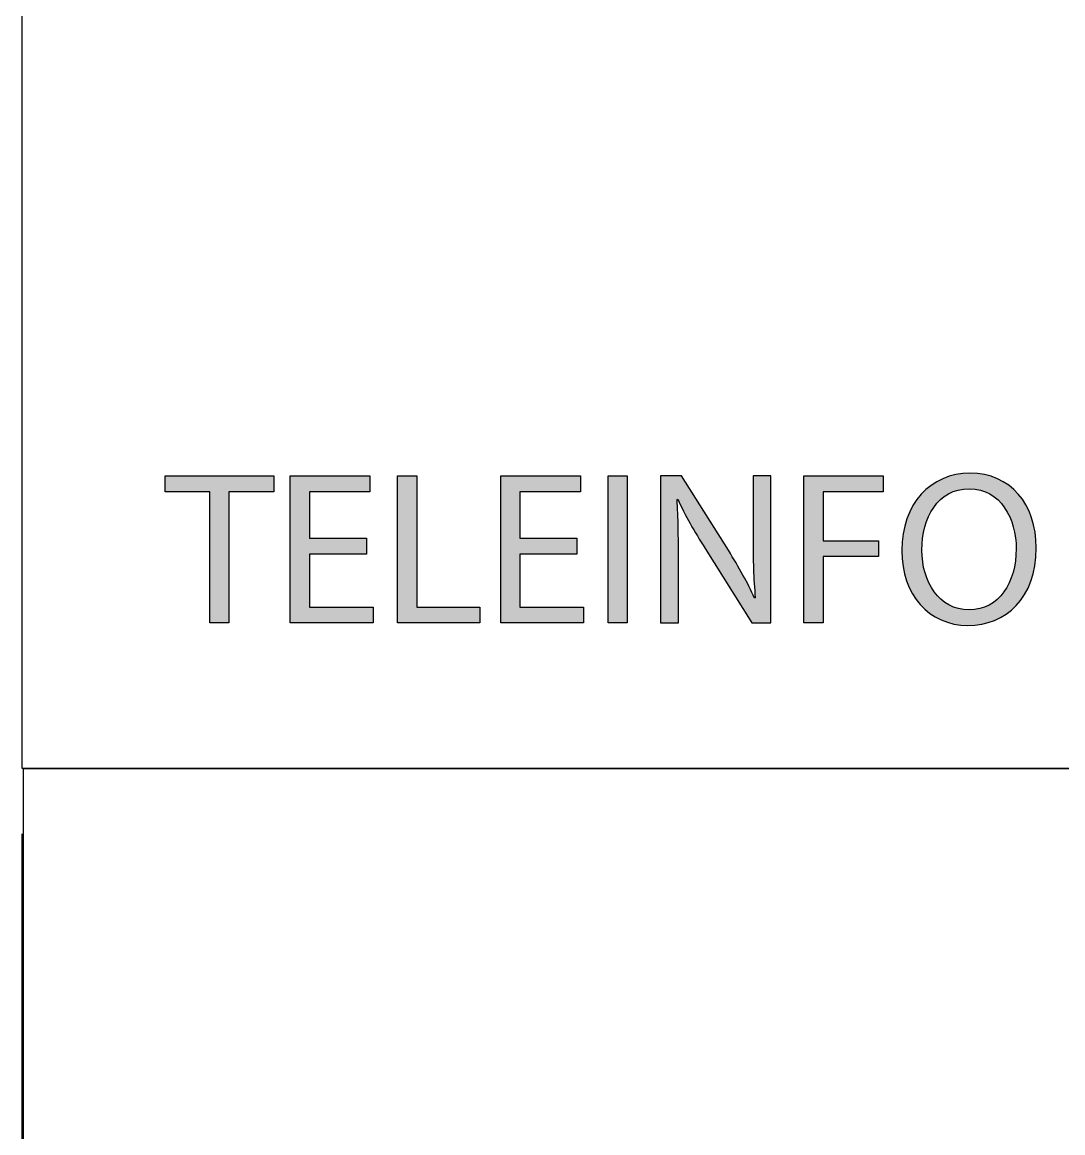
# Model space of a CAD drawing. Extents: x 0 to 360, y -268 to 0.
# Drawn here: x 115 to 129.29, y -201 to -185.75 of the extents above; entities that cross this region are included whole.
import ezdxf

# ---------------------------------------------------------------- set-up
doc = ezdxf.new("R2010")
doc.units = 0
doc.linetypes.add('AI-LINETYPE-6', pattern=[8.427156, 4.213578, -4.213578])
doc.layers.add('LAYER_1', color=7, linetype='CONTINUOUS')

# ---------------------------------------------------------------- blocks, each defined once
blk = doc.blocks.new('BLOCK_19')
at = {"layer": 'LAYER_1', "color": 250, "linetype": 'AI-LINETYPE-6'}
blk.add_lwpolyline([(115, -251.67), (115, -144.225)], dxfattribs=at)
blk = doc.blocks.new('BLOCK_18')
at = {"layer": 'LAYER_1'}
blk.add_blockref('BLOCK_19', (0, 0), dxfattribs=at)
blk = doc.blocks.new('*U142')
at = {"layer": 'LAYER_1', "color": 250}
for points in [[(116.961, -192.201), (116.961, -191.979), (117.576, -192.201)], [(117.576, -192.201), (116.961, -191.979), (117.576, -191.979)], [(117.839, -192.201), (117.839, -191.979), (118.457, -192.201)], [(118.457, -192.201), (117.839, -191.979), (118.457, -191.979)]]:
    blk.add_solid(points, dxfattribs=at)
at = {"layer": 'LAYER_1', "color": 250, "extrusion": (0, 0, -1)}
for points in [[(-117.576, -194), (-117.576, -191.979), (-117.839, -194)], [(-117.839, -194), (-117.576, -191.979), (-117.839, -191.979)]]:
    blk.add_solid(points, dxfattribs=at)
blk = doc.blocks.new('*U143')
at = {"layer": 'LAYER_1', "color": 250, "extrusion": (0, 0, -1)}
for points in [[(-118.679, -194), (-118.679, -191.979), (-118.943, -194)], [(-118.943, -194), (-118.679, -191.979), (-118.943, -191.979)], [(-119.726, -192.198), (-119.726, -191.979), (-119.774, -192.198)], [(-119.774, -192.198), (-119.726, -191.979), (-119.774, -191.979)], [(-119.726, -194), (-119.726, -193.781), (-119.774, -194)], [(-119.774, -194), (-119.726, -193.781), (-119.774, -193.781)], [(-119.774, -194), (-119.774, -193.781), (-119.819, -194)], [(-119.819, -194), (-119.774, -193.781), (-119.819, -193.781)]]:
    blk.add_solid(points, dxfattribs=at)
at = {"layer": 'LAYER_1', "color": 250}
for points in [[(118.943, -192.198), (118.943, -191.979), (119.726, -192.198)], [(119.726, -192.198), (118.943, -191.979), (119.726, -191.979)], [(118.943, -193.053), (118.943, -192.837), (119.726, -193.053)], [(119.726, -193.053), (118.943, -192.837), (119.726, -192.837)], [(118.943, -194), (118.943, -193.781), (119.726, -194)], [(119.726, -194), (118.943, -193.781), (119.726, -193.781)]]:
    blk.add_solid(points, dxfattribs=at)
blk = doc.blocks.new('*U144')
at = {"layer": 'LAYER_1', "color": 250, "extrusion": (0, 0, -1)}
for points in [[(-120.154, -194), (-120.154, -191.979), (-120.418, -194)], [(-120.418, -194), (-120.154, -191.979), (-120.418, -191.979)]]:
    blk.add_solid(points, dxfattribs=at)
at = {"layer": 'LAYER_1', "color": 250}
for points in [[(120.418, -194), (120.418, -193.781), (121.282, -194)], [(121.282, -194), (120.418, -193.781), (121.282, -193.781)]]:
    blk.add_solid(points, dxfattribs=at)
blk = doc.blocks.new('*U145')
at = {"layer": 'LAYER_1', "color": 250, "extrusion": (0, 0, -1)}
for points in [[(-121.57, -194), (-121.57, -191.979), (-121.834, -194)], [(-121.834, -194), (-121.57, -191.979), (-121.834, -191.979)], [(-122.616, -192.198), (-122.616, -191.979), (-122.664, -192.198)], [(-122.664, -192.198), (-122.616, -191.979), (-122.664, -191.979)], [(-122.616, -194), (-122.616, -193.781), (-122.664, -194)], [(-122.664, -194), (-122.616, -193.781), (-122.664, -193.781)], [(-122.664, -194), (-122.664, -193.781), (-122.709, -194)], [(-122.709, -194), (-122.664, -193.781), (-122.709, -193.781)]]:
    blk.add_solid(points, dxfattribs=at)
at = {"layer": 'LAYER_1', "color": 250}
for points in [[(121.834, -192.198), (121.834, -191.979), (122.616, -192.198)], [(122.616, -192.198), (121.834, -191.979), (122.616, -191.979)], [(121.834, -193.053), (121.834, -192.837), (122.616, -193.053)], [(122.616, -193.053), (121.834, -192.837), (122.616, -192.837)], [(121.834, -194), (121.834, -193.781), (122.616, -194)], [(122.616, -194), (121.834, -193.781), (122.616, -193.781)]]:
    blk.add_solid(points, dxfattribs=at)
blk = doc.blocks.new('*U146')
at = {"layer": 'LAYER_1', "color": 250, "extrusion": (0, 0, -1)}
for points in [[(-123.045, -194), (-123.045, -191.979), (-123.309, -194)], [(-123.309, -194), (-123.045, -191.979), (-123.309, -191.979)]]:
    blk.add_solid(points, dxfattribs=at)
blk = doc.blocks.new('*U147')
at = {"layer": 'LAYER_1', "color": 250, "extrusion": (0, 0, -1)}
for points in [[(-123.765, -194), (-123.765, -191.979), (-123.993, -194)], [(-123.993, -194), (-123.765, -191.979), (-123.993, -191.979)], [(-123.993, -192.303), (-123.993, -191.979), (-124.002, -192.3)], [(-124.002, -192.3), (-123.993, -191.979), (-124.002, -191.979)], [(-124.007, -192.312), (-124.002, -191.979), (-124.007, -191.979)], [(-124.011, -192.319), (-124.007, -191.979), (-124.011, -191.979)], [(-124.053, -192.405), (-124.011, -191.979), (-124.053, -191.979)], [(-124.082, -192.466), (-124.053, -191.979), (-124.082, -192.026)], [(-125.042, -193.257), (-125.036, -191.979), (-125.042, -191.979)], [(-125.057, -193.507), (-125.042, -191.979), (-125.057, -191.979)], [(-125.066, -193.656), (-125.057, -191.979), (-125.066, -191.979)], [(-125.066, -194), (-125.066, -191.979), (-125.282, -194)], [(-125.282, -194), (-125.066, -191.979), (-125.282, -191.979)], [(-124.173, -192.635), (-124.082, -192.026), (-124.173, -192.171)], [(-123.993, -194), (-123.993, -192.303), (-124.002, -194)], [(-124.002, -194), (-123.993, -192.303), (-124.002, -192.541)], [(-124.376, -192.975), (-124.173, -192.171), (-124.376, -192.493)], [(-124.002, -194), (-124.002, -192.541), (-124.007, -194)], [(-124.007, -194), (-124.002, -192.541), (-124.007, -192.69)], [(-124.697, -193.487), (-124.376, -192.493), (-124.697, -193.002)], [(-124.007, -194), (-124.007, -192.69), (-124.011, -194)], [(-124.011, -194), (-124.007, -192.69), (-124.011, -193.137)], [(-124.897, -193.807), (-124.697, -193.002), (-124.897, -193.341)], [(-125.018, -194), (-124.897, -193.341), (-125.018, -193.581)], [(-125.018, -194), (-125.018, -193.581), (-125.036, -194)], [(-125.036, -194), (-125.018, -193.581), (-125.036, -193.617)], [(-125.036, -194), (-125.036, -193.617), (-125.042, -194)], [(-125.042, -194), (-125.036, -193.617), (-125.042, -193.629)], [(-125.042, -194), (-125.042, -193.629), (-125.057, -194)], [(-125.057, -194), (-125.042, -193.629), (-125.057, -193.658)], [(-125.057, -194), (-125.057, -193.658), (-125.066, -194)]]:
    blk.add_solid(points, dxfattribs=at)
at = {"layer": 'LAYER_1', "color": 250}
for points in [[(124.002, -192.3), (124.002, -191.979), (124.007, -192.312)], [(124.007, -192.312), (124.007, -191.979), (124.011, -192.319)], [(124.011, -192.319), (124.011, -191.979), (124.053, -192.405)], [(124.053, -192.405), (124.053, -191.979), (124.082, -192.466)], [(125.036, -192.825), (125.036, -191.979), (125.042, -193.257)], [(125.042, -193.257), (125.042, -191.979), (125.057, -193.507)], [(125.057, -193.507), (125.057, -191.979), (125.066, -193.656)], [(124.082, -192.466), (124.082, -192.026), (124.173, -192.635)], [(124.173, -192.635), (124.173, -192.171), (124.376, -192.975)], [(124.376, -192.975), (124.376, -192.493), (124.697, -193.487)], [(124.697, -193.487), (124.697, -193.002), (124.897, -193.807)], [(124.897, -193.807), (124.897, -193.341), (125.018, -194)], [(125.066, -194), (125.057, -193.658), (125.066, -193.656)]]:
    blk.add_solid(points, dxfattribs=at)
blk = doc.blocks.new('*U148')
at = {"layer": 'LAYER_1', "color": 250, "extrusion": (0, 0, -1)}
for points in [[(-125.735, -194), (-125.735, -191.979), (-125.999, -194)], [(-125.999, -194), (-125.735, -191.979), (-125.999, -191.979)], [(-126.76, -192.198), (-126.76, -191.979), (-126.823, -192.198)], [(-126.823, -192.198), (-126.76, -191.979), (-126.823, -191.979)]]:
    blk.add_solid(points, dxfattribs=at)
at = {"layer": 'LAYER_1', "color": 250}
for points in [[(125.999, -192.198), (125.999, -191.979), (126.76, -192.198)], [(126.76, -192.198), (125.999, -191.979), (126.76, -191.979)], [(125.999, -193.086), (125.999, -192.87), (126.76, -193.086)], [(126.76, -193.086), (125.999, -192.87), (126.76, -192.87)]]:
    blk.add_solid(points, dxfattribs=at)
blk = doc.blocks.new('*U149')
at = {"layer": 'LAYER_1', "color": 250}
for points in [[(127.704, -192.236), (127.668, -192.008), (127.704, -191.995)], [(127.72, -192.226), (127.704, -191.995), (127.72, -191.989)], [(127.726, -192.223), (127.72, -191.989), (127.726, -191.987)], [(127.727, -192.222), (127.726, -191.987), (127.727, -191.986)], [(127.783, -192.196), (127.727, -191.986), (127.783, -191.972)], [(127.788, -192.195), (127.783, -191.972), (127.788, -191.97)], [(127.794, -192.193), (127.788, -191.97), (127.794, -191.969)], [(127.818, -192.185), (127.794, -191.969), (127.818, -191.963)], [(127.852, -192.174), (127.818, -191.963), (127.852, -191.958)], [(127.855, -192.174), (127.852, -191.958), (127.855, -191.957)], [(127.888, -192.168), (127.855, -191.957), (127.888, -191.952)], [(127.914, -192.163), (127.888, -191.952), (127.914, -191.948)], [(127.926, -192.161), (127.914, -191.948), (127.926, -191.948)], [(127.987, -192.157), (127.926, -191.948), (127.987, -191.945)], [(127.926, -192.161), (127.926, -191.948), (127.926, -191.948)], [(128.002, -192.156), (127.987, -191.945), (128.002, -191.944)], [(128.005, -192.156), (128.002, -191.944), (128.005, -191.944)], [(128.014, -192.157), (128.005, -191.944), (128.014, -191.943)], [(128.005, -192.156), (128.005, -191.944), (128.014, -192.157)], [(128.014, -192.157), (128.014, -191.943), (128.077, -192.161)], [(128.077, -192.161), (128.077, -191.946), (128.082, -192.161)], [(128.082, -192.161), (128.082, -191.947), (128.083, -192.161)], [(128.083, -192.161), (128.083, -191.947), (128.115, -192.167)], [(128.115, -192.167), (128.115, -191.948), (128.148, -192.173)], [(128.148, -192.173), (128.148, -191.953), (128.157, -192.175)], [(128.157, -192.175), (128.157, -191.954), (128.175, -192.181)], [(128.175, -192.181), (128.175, -191.957), (128.212, -192.193)], [(128.212, -192.193), (128.212, -191.963), (128.215, -192.194)], [(128.215, -192.194), (128.215, -191.963), (128.226, -192.198)], [(128.226, -192.198), (128.226, -191.966), (128.265, -192.217)], [(128.265, -192.217), (128.265, -191.976), (128.277, -192.223)], [(128.277, -192.223), (128.277, -191.98), (128.289, -192.228)], [(128.289, -192.228), (128.289, -191.982), (128.304, -192.238)], [(128.304, -192.238), (128.304, -191.986), (128.335, -192.258)], [(128.335, -192.258), (128.335, -191.998), (128.347, -192.266)], [(127.445, -192.538), (127.409, -192.168), (127.445, -192.138)], [(127.45, -192.529), (127.445, -192.138), (127.45, -192.135)], [(127.463, -192.502), (127.45, -192.135), (127.463, -192.124)], [(127.478, -192.473), (127.463, -192.124), (127.478, -192.112)], [(127.48, -192.469), (127.478, -192.112), (127.48, -192.11)], [(127.516, -192.412), (127.48, -192.11), (127.516, -192.087)], [(127.523, -192.404), (127.516, -192.087), (127.523, -192.083)], [(127.538, -192.384), (127.523, -192.083), (127.538, -192.073)], [(127.557, -192.359), (127.538, -192.073), (127.557, -192.06)], [(127.559, -192.357), (127.557, -192.06), (127.559, -192.059)], [(127.566, -192.349), (127.559, -192.059), (127.566, -192.056)], [(127.608, -192.307), (127.566, -192.056), (127.608, -192.035)], [(127.615, -192.301), (127.608, -192.035), (127.615, -192.031)], [(127.618, -192.298), (127.615, -192.031), (127.618, -192.03)], [(127.64, -192.28), (127.618, -192.03), (127.64, -192.019)], [(127.661, -192.263), (127.64, -192.019), (127.661, -192.011)], [(127.668, -192.258), (127.661, -192.011), (127.668, -192.008)], [(128.347, -192.266), (128.347, -192.003), (128.351, -192.269)], [(128.351, -192.269), (128.351, -192.004), (128.388, -192.301)], [(128.388, -192.301), (128.388, -192.018), (128.39, -192.302)], [(128.39, -192.302), (128.39, -192.019), (128.4, -192.31)], [(128.4, -192.31), (128.4, -192.024), (128.433, -192.346)], [(128.433, -192.346), (128.433, -192.041), (128.437, -192.35)], [(128.437, -192.35), (128.437, -192.043), (128.447, -192.361)], [(128.447, -192.361), (128.447, -192.048), (128.471, -192.392)], [(128.471, -192.392), (128.471, -192.06), (128.481, -192.404)], [(128.481, -192.404), (128.481, -192.066), (128.49, -192.417)], [(128.49, -192.417), (128.49, -192.072), (128.51, -192.453)], [(128.51, -192.453), (128.51, -192.086), (128.519, -192.47)], [(128.519, -192.47), (128.519, -192.092), (128.546, -192.517)], [(128.546, -192.517), (128.546, -192.109), (128.553, -192.53)], [(128.553, -192.53), (128.553, -192.115), (128.56, -192.542)], [(128.56, -192.542), (128.56, -192.121), (128.583, -192.606)], [(128.583, -192.606), (128.583, -192.139), (128.606, -192.672)], [(127.331, -193.748), (127.284, -192.306), (127.331, -192.249)], [(127.343, -193.761), (127.331, -192.249), (127.343, -192.233)], [(127.331, -193.748), (127.331, -192.249), (127.343, -193.761)], [(127.354, -193.771), (127.343, -192.233), (127.354, -192.223)], [(127.343, -193.761), (127.343, -192.233), (127.354, -193.771)], [(127.364, -192.836), (127.354, -192.223), (127.364, -192.213)], [(127.365, -192.832), (127.364, -192.213), (127.365, -192.212)], [(127.394, -192.682), (127.365, -192.212), (127.394, -192.182)], [(127.395, -192.681), (127.394, -192.182), (127.395, -192.182)], [(127.397, -192.674), (127.395, -192.182), (127.397, -192.18)], [(127.409, -192.64), (127.397, -192.18), (127.409, -192.168)], [(128.606, -192.672), (128.606, -192.159), (128.61, -192.681)], [(128.61, -192.681), (128.61, -192.162), (128.615, -192.707)], [(128.615, -192.707), (128.615, -192.166), (128.638, -192.824)], [(128.638, -192.824), (128.638, -192.19), (128.639, -192.829)], [(128.639, -192.829), (128.639, -192.191), (128.649, -192.981)], [(127.224, -193.599), (127.186, -192.474), (127.224, -192.402)], [(127.232, -193.611), (127.224, -192.402), (127.232, -192.387)], [(127.224, -193.599), (127.224, -192.402), (127.232, -193.611)], [(127.274, -193.677), (127.232, -192.387), (127.274, -192.322)], [(127.232, -193.611), (127.232, -192.387), (127.274, -193.677)], [(127.284, -193.69), (127.274, -192.322), (127.284, -192.306)], [(127.274, -193.677), (127.274, -192.322), (127.284, -193.69)], [(127.284, -193.69), (127.284, -192.306), (127.331, -193.748)], [(127.145, -193.423), (127.118, -192.668), (127.145, -192.581)], [(127.148, -193.433), (127.145, -192.581), (127.148, -192.568)], [(127.145, -193.423), (127.145, -192.581), (127.148, -193.433)], [(127.181, -193.514), (127.148, -192.568), (127.181, -192.488)], [(127.148, -193.433), (127.148, -192.568), (127.181, -193.514)], [(127.186, -193.525), (127.181, -192.488), (127.186, -192.474)], [(127.181, -193.514), (127.181, -192.488), (127.186, -193.525)], [(127.186, -193.525), (127.186, -192.474), (127.224, -193.599)], [(127.116, -193.327), (127.096, -192.775), (127.116, -192.679)], [(127.118, -193.334), (127.116, -192.679), (127.118, -192.668)], [(127.116, -193.327), (127.116, -192.679), (127.118, -193.334)], [(127.118, -193.334), (127.118, -192.668), (127.145, -193.423)], [(127.083, -193.117), (127.078, -193.005), (127.083, -192.894)], [(127.095, -193.225), (127.083, -192.887), (127.095, -192.783)], [(127.083, -193.119), (127.083, -192.894), (127.083, -192.887)], [(127.083, -193.119), (127.083, -192.887), (127.095, -193.225)], [(127.083, -193.117), (127.083, -192.894), (127.083, -193.119)], [(127.096, -193.23), (127.095, -192.783), (127.096, -192.775)], [(127.095, -193.225), (127.095, -192.783), (127.096, -193.23)], [(127.096, -193.23), (127.096, -192.775), (127.116, -193.327)], [(127.354, -193.771), (127.354, -192.999), (127.364, -193.782)], [(128.649, -193.761), (128.639, -193.133), (128.649, -192.981)], [(127.364, -193.782), (127.364, -193.148), (127.365, -193.782)], [(127.365, -193.782), (127.365, -193.159), (127.394, -193.812)], [(128.638, -193.771), (128.615, -193.264), (128.638, -193.149)], [(128.639, -193.77), (128.638, -193.149), (128.639, -193.133)], [(127.394, -193.812), (127.394, -193.298), (127.395, -193.813)], [(127.395, -193.813), (127.395, -193.299), (127.397, -193.815)], [(127.397, -193.815), (127.397, -193.311), (127.409, -193.824)], [(127.409, -193.824), (127.409, -193.342), (127.445, -193.854)], [(128.583, -193.824), (128.56, -193.431), (128.583, -193.369)], [(128.606, -193.802), (128.583, -193.369), (128.606, -193.306)], [(128.61, -193.798), (128.606, -193.306), (128.61, -193.289)], [(128.615, -193.793), (128.61, -193.289), (128.615, -193.264)], [(127.445, -193.854), (127.445, -193.438), (127.45, -193.858)], [(127.45, -193.858), (127.45, -193.45), (127.463, -193.869)], [(127.463, -193.869), (127.463, -193.473), (127.478, -193.879)], [(127.478, -193.879), (127.478, -193.498), (127.48, -193.88)], [(127.48, -193.88), (127.48, -193.501), (127.516, -193.903)], [(128.519, -193.872), (128.51, -193.527), (128.519, -193.513)], [(128.546, -193.852), (128.519, -193.513), (128.546, -193.463)], [(128.553, -193.846), (128.546, -193.463), (128.553, -193.448)], [(128.56, -193.841), (128.553, -193.448), (128.56, -193.431)], [(127.516, -193.903), (127.516, -193.562), (127.523, -193.908)], [(127.523, -193.908), (127.523, -193.573), (127.538, -193.918)], [(127.538, -193.918), (127.538, -193.592), (127.557, -193.928)], [(127.557, -193.928), (127.557, -193.616), (127.559, -193.929)], [(127.559, -193.929), (127.559, -193.618), (127.566, -193.932)], [(127.566, -193.932), (127.566, -193.627), (127.608, -193.953)], [(127.608, -193.953), (127.608, -193.668), (127.615, -193.957)], [(127.615, -193.957), (127.615, -193.675), (127.618, -193.958)], [(128.388, -193.947), (128.351, -193.705), (128.388, -193.676)], [(128.39, -193.946), (128.388, -193.676), (128.39, -193.674)], [(128.4, -193.941), (128.39, -193.674), (128.4, -193.664)], [(128.433, -193.926), (128.4, -193.664), (128.433, -193.631)], [(128.437, -193.923), (128.433, -193.631), (128.437, -193.627)], [(128.447, -193.917), (128.437, -193.627), (128.447, -193.614)], [(128.471, -193.903), (128.447, -193.614), (128.471, -193.585)], [(128.481, -193.897), (128.471, -193.585), (128.481, -193.573)], [(128.49, -193.891), (128.481, -193.573), (128.49, -193.558)], [(128.51, -193.879), (128.49, -193.558), (128.51, -193.527)], [(127.618, -193.958), (127.618, -193.678), (127.64, -193.967)], [(127.64, -193.967), (127.64, -193.695), (127.661, -193.975)], [(127.661, -193.975), (127.661, -193.712), (127.668, -193.977)], [(127.668, -193.977), (127.668, -193.717), (127.704, -193.991)], [(127.704, -193.991), (127.704, -193.739), (127.72, -193.995)], [(127.72, -193.995), (127.72, -193.749), (127.726, -193.996)], [(127.726, -193.996), (127.726, -193.753), (127.727, -193.997)], [(127.727, -193.997), (127.727, -193.753), (127.783, -194.011)], [(127.783, -194.011), (127.783, -193.779), (127.788, -194.013)], [(127.788, -194.013), (127.788, -193.782), (127.794, -194.014)], [(127.794, -194.014), (127.794, -193.783), (127.818, -194.018)], [(127.818, -194.018), (127.818, -193.791), (127.852, -194.023)], [(127.852, -194.023), (127.852, -193.802), (127.855, -194.023)], [(127.855, -194.023), (127.855, -193.803), (127.888, -194.028)], [(127.888, -194.028), (127.888, -193.809), (127.914, -194.03)], [(127.914, -194.03), (127.914, -193.814), (127.926, -194.03)], [(127.926, -194.03), (127.926, -193.816), (127.926, -194.03)], [(127.926, -194.03), (127.926, -193.816), (127.987, -194.033)], [(128.005, -194.032), (128.002, -193.82), (128.005, -193.82)], [(128.014, -194.032), (128.005, -193.82), (128.014, -193.82)], [(128.077, -194.029), (128.014, -193.82), (128.077, -193.816)], [(128.082, -194.029), (128.077, -193.816), (128.082, -193.815)], [(128.083, -194.029), (128.082, -193.815), (128.083, -193.815)], [(128.115, -194.024), (128.083, -193.815), (128.115, -193.809)], [(128.148, -194.02), (128.115, -193.809), (128.148, -193.803)], [(128.157, -194.018), (128.148, -193.803), (128.157, -193.8)], [(128.175, -194.016), (128.157, -193.8), (128.175, -193.795)], [(128.212, -194.007), (128.175, -193.795), (128.212, -193.783)], [(128.215, -194.006), (128.212, -193.783), (128.215, -193.782)], [(128.226, -194.004), (128.215, -193.782), (128.226, -193.777)], [(128.265, -193.994), (128.226, -193.777), (128.265, -193.759)], [(128.277, -193.99), (128.265, -193.759), (128.277, -193.754)], [(128.289, -193.986), (128.277, -193.754), (128.289, -193.747)], [(128.304, -193.981), (128.289, -193.747), (128.304, -193.737)], [(128.335, -193.97), (128.304, -193.737), (128.335, -193.718)], [(128.347, -193.966), (128.335, -193.718), (128.347, -193.709)], [(128.351, -193.964), (128.347, -193.709), (128.351, -193.705)]]:
    blk.add_solid(points, dxfattribs=at)
at = {"layer": 'LAYER_1', "color": 250, "extrusion": (0, 0, -1)}
for points in [[(-127.704, -192.236), (-127.704, -191.995), (-127.72, -192.226)], [(-127.72, -192.226), (-127.72, -191.989), (-127.726, -192.223)], [(-127.726, -192.223), (-127.726, -191.987), (-127.727, -192.222)], [(-127.727, -192.222), (-127.727, -191.986), (-127.783, -192.196)], [(-127.783, -192.196), (-127.783, -191.972), (-127.788, -192.195)], [(-127.788, -192.195), (-127.788, -191.97), (-127.794, -192.193)], [(-127.794, -192.193), (-127.794, -191.969), (-127.818, -192.185)], [(-127.818, -192.185), (-127.818, -191.963), (-127.852, -192.174)], [(-127.852, -192.174), (-127.852, -191.958), (-127.855, -192.174)], [(-127.855, -192.174), (-127.855, -191.957), (-127.888, -192.168)], [(-127.888, -192.168), (-127.888, -191.952), (-127.914, -192.163)], [(-127.914, -192.163), (-127.914, -191.948), (-127.926, -192.161)], [(-127.926, -192.161), (-127.926, -191.948), (-127.926, -192.161)], [(-127.926, -192.161), (-127.926, -191.948), (-127.987, -192.157)], [(-127.987, -192.157), (-127.987, -191.945), (-128.002, -192.156)], [(-128.002, -192.156), (-128.002, -191.944), (-128.005, -192.156)], [(-128.077, -192.161), (-128.014, -191.943), (-128.077, -191.946)], [(-128.082, -192.161), (-128.077, -191.946), (-128.082, -191.947)], [(-128.083, -192.161), (-128.082, -191.947), (-128.083, -191.947)], [(-128.115, -192.167), (-128.083, -191.947), (-128.115, -191.948)], [(-128.148, -192.173), (-128.115, -191.948), (-128.148, -191.953)], [(-128.157, -192.175), (-128.148, -191.953), (-128.157, -191.954)], [(-128.175, -192.181), (-128.157, -191.954), (-128.175, -191.957)], [(-128.212, -192.193), (-128.175, -191.957), (-128.212, -191.963)], [(-128.215, -192.194), (-128.212, -191.963), (-128.215, -191.963)], [(-128.226, -192.198), (-128.215, -191.963), (-128.226, -191.966)], [(-128.265, -192.217), (-128.226, -191.966), (-128.265, -191.976)], [(-128.277, -192.223), (-128.265, -191.976), (-128.277, -191.98)], [(-128.289, -192.228), (-128.277, -191.98), (-128.289, -191.982)], [(-128.304, -192.238), (-128.289, -191.982), (-128.304, -191.986)], [(-128.335, -192.258), (-128.304, -191.986), (-128.335, -191.998)], [(-128.347, -192.266), (-128.335, -191.998), (-128.347, -192.003)], [(-127.445, -192.538), (-127.445, -192.138), (-127.45, -192.529)], [(-127.45, -192.529), (-127.45, -192.135), (-127.463, -192.502)], [(-127.463, -192.502), (-127.463, -192.124), (-127.478, -192.473)], [(-127.478, -192.473), (-127.478, -192.112), (-127.48, -192.469)], [(-127.48, -192.469), (-127.48, -192.11), (-127.516, -192.412)], [(-127.516, -192.412), (-127.516, -192.087), (-127.523, -192.404)], [(-127.523, -192.404), (-127.523, -192.083), (-127.538, -192.384)], [(-127.538, -192.384), (-127.538, -192.073), (-127.557, -192.359)], [(-127.557, -192.359), (-127.557, -192.06), (-127.559, -192.357)], [(-127.559, -192.357), (-127.559, -192.059), (-127.566, -192.349)], [(-127.566, -192.349), (-127.566, -192.056), (-127.608, -192.307)], [(-127.608, -192.307), (-127.608, -192.035), (-127.615, -192.301)], [(-127.615, -192.301), (-127.615, -192.031), (-127.618, -192.298)], [(-127.618, -192.298), (-127.618, -192.03), (-127.64, -192.28)], [(-127.64, -192.28), (-127.64, -192.019), (-127.661, -192.263)], [(-127.661, -192.263), (-127.661, -192.011), (-127.668, -192.258)], [(-127.668, -192.258), (-127.668, -192.008), (-127.704, -192.236)], [(-128.351, -192.269), (-128.347, -192.003), (-128.351, -192.004)], [(-128.388, -192.301), (-128.351, -192.004), (-128.388, -192.018)], [(-128.39, -192.302), (-128.388, -192.018), (-128.39, -192.019)], [(-128.4, -192.31), (-128.39, -192.019), (-128.4, -192.024)], [(-128.433, -192.346), (-128.4, -192.024), (-128.433, -192.041)], [(-128.437, -192.35), (-128.433, -192.041), (-128.437, -192.043)], [(-128.447, -192.361), (-128.437, -192.043), (-128.447, -192.048)], [(-128.471, -192.392), (-128.447, -192.048), (-128.471, -192.06)], [(-128.481, -192.404), (-128.471, -192.06), (-128.481, -192.066)], [(-128.49, -192.417), (-128.481, -192.066), (-128.49, -192.072)], [(-128.51, -192.453), (-128.49, -192.072), (-128.51, -192.086)], [(-128.519, -192.47), (-128.51, -192.086), (-128.519, -192.092)], [(-128.546, -192.517), (-128.519, -192.092), (-128.546, -192.109)], [(-128.553, -192.53), (-128.546, -192.109), (-128.553, -192.115)], [(-128.56, -192.542), (-128.553, -192.115), (-128.56, -192.121)], [(-128.583, -192.606), (-128.56, -192.121), (-128.583, -192.139)], [(-128.606, -192.672), (-128.583, -192.139), (-128.606, -192.159)], [(-127.354, -192.999), (-127.354, -192.223), (-127.364, -192.836)], [(-127.364, -192.836), (-127.364, -192.213), (-127.365, -192.832)], [(-127.365, -192.832), (-127.365, -192.212), (-127.394, -192.682)], [(-127.394, -192.682), (-127.394, -192.182), (-127.395, -192.681)], [(-127.395, -192.681), (-127.395, -192.182), (-127.397, -192.674)], [(-127.397, -192.674), (-127.397, -192.18), (-127.409, -192.64)], [(-127.409, -192.64), (-127.409, -192.168), (-127.445, -192.538)], [(-128.61, -192.681), (-128.606, -192.159), (-128.61, -192.162)], [(-128.615, -192.707), (-128.61, -192.162), (-128.615, -192.166)], [(-128.638, -192.824), (-128.615, -192.166), (-128.638, -192.19)], [(-128.639, -192.829), (-128.638, -192.19), (-128.639, -192.191)], [(-128.649, -192.981), (-128.639, -192.191), (-128.649, -192.201)], [(-128.649, -193.761), (-128.649, -192.201), (-128.649, -193.761)], [(-128.649, -193.761), (-128.649, -192.201), (-128.649, -192.201)], [(-128.649, -193.761), (-128.649, -192.201), (-128.677, -193.728)], [(-128.677, -193.728), (-128.649, -192.201), (-128.677, -192.23)], [(-128.677, -193.728), (-128.677, -192.23), (-128.71, -193.689)], [(-128.71, -193.689), (-128.677, -192.23), (-128.71, -192.272)], [(-128.71, -193.689), (-128.71, -192.272), (-128.734, -193.655)], [(-128.734, -193.655), (-128.71, -192.272), (-128.734, -192.301)], [(-128.734, -193.655), (-128.734, -192.301), (-128.764, -193.61)], [(-128.764, -193.61), (-128.734, -192.301), (-128.764, -192.35)], [(-128.764, -193.61), (-128.764, -192.35), (-128.783, -193.575)], [(-128.783, -193.575), (-128.764, -192.35), (-128.783, -192.38)], [(-128.783, -193.575), (-128.783, -192.38), (-128.811, -193.522)], [(-128.811, -193.522), (-128.783, -192.38), (-128.811, -192.436)], [(-128.811, -193.522), (-128.811, -192.436), (-128.825, -193.489)], [(-128.825, -193.489), (-128.811, -192.436), (-128.825, -192.464)], [(-128.825, -193.489), (-128.825, -192.464), (-128.851, -193.427)], [(-128.851, -193.427), (-128.825, -192.464), (-128.851, -192.529)], [(-128.851, -193.427), (-128.851, -192.529), (-128.861, -193.396)], [(-128.861, -193.396), (-128.851, -192.529), (-128.861, -192.554)], [(-128.861, -193.396), (-128.861, -192.554), (-128.883, -193.324)], [(-128.883, -193.324), (-128.861, -192.554), (-128.883, -192.63)], [(-128.883, -193.324), (-128.883, -192.63), (-128.889, -193.296)], [(-128.889, -193.296), (-128.883, -192.63), (-128.889, -192.65)], [(-128.889, -193.296), (-128.889, -192.65), (-128.906, -193.213)], [(-128.906, -193.213), (-128.889, -192.65), (-128.906, -192.738)], [(-128.906, -193.213), (-128.906, -192.738), (-128.909, -193.19)], [(-128.909, -193.19), (-128.906, -192.738), (-128.909, -192.752)], [(-128.909, -193.19), (-128.909, -192.752), (-128.92, -193.095)], [(-128.92, -193.095), (-128.909, -192.752), (-128.92, -192.851)], [(-128.92, -193.095), (-128.92, -192.851), (-128.921, -193.076)], [(-128.921, -193.076), (-128.92, -192.851), (-128.921, -192.858)], [(-128.921, -193.076), (-128.921, -192.858), (-128.925, -192.969)], [(-127.364, -193.782), (-127.354, -192.999), (-127.364, -193.148)], [(-127.365, -193.782), (-127.364, -193.148), (-127.365, -193.159)], [(-127.394, -193.812), (-127.365, -193.159), (-127.394, -193.298)], [(-128.638, -193.771), (-128.638, -193.149), (-128.639, -193.77)], [(-128.639, -193.77), (-128.639, -193.133), (-128.649, -193.761)], [(-127.395, -193.813), (-127.394, -193.298), (-127.395, -193.299)], [(-127.397, -193.815), (-127.395, -193.299), (-127.397, -193.311)], [(-127.409, -193.824), (-127.397, -193.311), (-127.409, -193.342)], [(-127.445, -193.854), (-127.409, -193.342), (-127.445, -193.438)], [(-128.583, -193.824), (-128.583, -193.369), (-128.606, -193.802)], [(-128.606, -193.802), (-128.606, -193.306), (-128.61, -193.798)], [(-128.61, -193.798), (-128.61, -193.289), (-128.615, -193.793)], [(-128.615, -193.793), (-128.615, -193.264), (-128.638, -193.771)], [(-127.45, -193.858), (-127.445, -193.438), (-127.45, -193.45)], [(-127.463, -193.869), (-127.45, -193.45), (-127.463, -193.473)], [(-127.478, -193.879), (-127.463, -193.473), (-127.478, -193.498)], [(-127.48, -193.88), (-127.478, -193.498), (-127.48, -193.501)], [(-127.516, -193.903), (-127.48, -193.501), (-127.516, -193.562)], [(-128.519, -193.872), (-128.519, -193.513), (-128.546, -193.852)], [(-128.546, -193.852), (-128.546, -193.463), (-128.553, -193.846)], [(-128.553, -193.846), (-128.553, -193.448), (-128.56, -193.841)], [(-128.56, -193.841), (-128.56, -193.431), (-128.583, -193.824)], [(-127.523, -193.908), (-127.516, -193.562), (-127.523, -193.573)], [(-127.538, -193.918), (-127.523, -193.573), (-127.538, -193.592)], [(-127.557, -193.928), (-127.538, -193.592), (-127.557, -193.616)], [(-127.559, -193.929), (-127.557, -193.616), (-127.559, -193.618)], [(-127.566, -193.932), (-127.559, -193.618), (-127.566, -193.627)], [(-127.608, -193.953), (-127.566, -193.627), (-127.608, -193.668)], [(-127.615, -193.957), (-127.608, -193.668), (-127.615, -193.675)], [(-127.618, -193.958), (-127.615, -193.675), (-127.618, -193.678)], [(-128.388, -193.947), (-128.388, -193.676), (-128.39, -193.946)], [(-128.39, -193.946), (-128.39, -193.674), (-128.4, -193.941)], [(-128.4, -193.941), (-128.4, -193.664), (-128.433, -193.926)], [(-128.433, -193.926), (-128.433, -193.631), (-128.437, -193.923)], [(-128.437, -193.923), (-128.437, -193.627), (-128.447, -193.917)], [(-128.447, -193.917), (-128.447, -193.614), (-128.471, -193.903)], [(-128.471, -193.903), (-128.471, -193.585), (-128.481, -193.897)], [(-128.481, -193.897), (-128.481, -193.573), (-128.49, -193.891)], [(-128.49, -193.891), (-128.49, -193.558), (-128.51, -193.879)], [(-128.51, -193.879), (-128.51, -193.527), (-128.519, -193.872)], [(-127.64, -193.967), (-127.618, -193.678), (-127.64, -193.695)], [(-127.661, -193.975), (-127.64, -193.695), (-127.661, -193.712)], [(-127.668, -193.977), (-127.661, -193.712), (-127.668, -193.717)], [(-127.704, -193.991), (-127.668, -193.717), (-127.704, -193.739)], [(-127.72, -193.995), (-127.704, -193.739), (-127.72, -193.749)], [(-127.726, -193.996), (-127.72, -193.749), (-127.726, -193.753)], [(-127.727, -193.997), (-127.726, -193.753), (-127.727, -193.753)], [(-127.783, -194.011), (-127.727, -193.753), (-127.783, -193.779)], [(-127.788, -194.013), (-127.783, -193.779), (-127.788, -193.782)], [(-127.794, -194.014), (-127.788, -193.782), (-127.794, -193.783)], [(-127.818, -194.018), (-127.794, -193.783), (-127.818, -193.791)], [(-127.852, -194.023), (-127.818, -193.791), (-127.852, -193.802)], [(-127.855, -194.023), (-127.852, -193.802), (-127.855, -193.803)], [(-127.888, -194.028), (-127.855, -193.803), (-127.888, -193.809)], [(-127.914, -194.03), (-127.888, -193.809), (-127.914, -193.814)], [(-127.926, -194.03), (-127.914, -193.814), (-127.926, -193.816)], [(-127.926, -194.03), (-127.926, -193.816), (-127.926, -193.816)], [(-127.987, -194.033), (-127.926, -193.816), (-127.987, -193.819)], [(-127.987, -194.033), (-127.987, -193.819), (-128.002, -194.032)], [(-128.002, -194.032), (-127.987, -193.819), (-128.002, -193.82)], [(-128.002, -194.032), (-128.002, -193.82), (-128.005, -194.032)], [(-128.005, -194.032), (-128.005, -193.82), (-128.014, -194.032)], [(-128.014, -194.032), (-128.014, -193.82), (-128.077, -194.029)], [(-128.077, -194.029), (-128.077, -193.816), (-128.082, -194.029)], [(-128.082, -194.029), (-128.082, -193.815), (-128.083, -194.029)], [(-128.083, -194.029), (-128.083, -193.815), (-128.115, -194.024)], [(-128.115, -194.024), (-128.115, -193.809), (-128.148, -194.02)], [(-128.148, -194.02), (-128.148, -193.803), (-128.157, -194.018)], [(-128.157, -194.018), (-128.157, -193.8), (-128.175, -194.016)], [(-128.175, -194.016), (-128.175, -193.795), (-128.212, -194.007)], [(-128.212, -194.007), (-128.212, -193.783), (-128.215, -194.006)], [(-128.215, -194.006), (-128.215, -193.782), (-128.226, -194.004)], [(-128.226, -194.004), (-128.226, -193.777), (-128.265, -193.994)], [(-128.265, -193.994), (-128.265, -193.759), (-128.277, -193.99)], [(-128.277, -193.99), (-128.277, -193.754), (-128.289, -193.986)], [(-128.289, -193.986), (-128.289, -193.747), (-128.304, -193.981)], [(-128.304, -193.981), (-128.304, -193.737), (-128.335, -193.97)], [(-128.335, -193.97), (-128.335, -193.718), (-128.347, -193.966)], [(-128.347, -193.966), (-128.347, -193.709), (-128.351, -193.964)], [(-128.351, -193.964), (-128.351, -193.705), (-128.388, -193.947)]]:
    blk.add_solid(points, dxfattribs=at)
blk = doc.blocks.new('BLOCK_22')
at = {"layer": 'LAYER_1'}
for points in [[(117.576, -192.201), (116.961, -192.201), (116.961, -191.979), (118.457, -191.979), (118.457, -192.201), (117.839, -192.201), (117.839, -194), (117.576, -194), (117.576, -192.201)], [(119.726, -193.053), (118.943, -193.053), (118.943, -193.781), (119.819, -193.781), (119.819, -194), (118.679, -194), (118.679, -191.979), (119.774, -191.979), (119.774, -192.198), (118.943, -192.198), (118.943, -192.837), (119.726, -192.837), (119.726, -193.053)], [(120.154, -191.979), (120.418, -191.979), (120.418, -193.781), (121.282, -193.781), (121.282, -194), (120.154, -194), (120.154, -191.979)], [(122.616, -193.053), (121.834, -193.053), (121.834, -193.781), (122.709, -193.781), (122.709, -194), (121.57, -194), (121.57, -191.979), (122.664, -191.979), (122.664, -192.198), (121.834, -192.198), (121.834, -192.837), (122.616, -192.837), (122.616, -193.053)], [(123.309, -191.979), (123.309, -194), (123.045, -194), (123.045, -191.979), (123.309, -191.979)], [(125.735, -191.979), (126.823, -191.979), (126.823, -192.198), (125.999, -192.198), (125.999, -192.87), (126.76, -192.87), (126.76, -193.086), (125.999, -193.086), (125.999, -194), (125.735, -194), (125.735, -191.979)]]:
    blk.add_lwpolyline(points, dxfattribs=at)
for points, knots in [([(123.765, -194), (123.765, -194), (123.765, -191.979), (123.765, -191.979), (123.765, -191.979), (124.053, -191.979), (124.053, -191.979), (124.053, -191.979), (124.697, -193.002), (124.697, -193.002), (124.844, -193.239), (124.964, -193.452), (125.057, -193.658), (125.057, -193.658), (125.066, -193.656), (125.066, -193.656), (125.042, -193.385), (125.036, -193.139), (125.036, -192.825), (125.036, -192.825), (125.036, -191.979), (125.036, -191.979), (125.036, -191.979), (125.282, -191.979), (125.282, -191.979), (125.282, -191.979), (125.282, -194), (125.282, -194), (125.282, -194), (125.018, -194), (125.018, -194), (125.018, -194), (124.376, -192.975), (124.376, -192.975), (124.235, -192.75), (124.1, -192.519), (124.002, -192.3), (124.002, -192.3), (123.993, -192.303), (123.993, -192.303), (124.008, -192.558), (124.011, -192.801), (124.011, -193.137), (124.011, -193.137), (124.011, -194), (124.011, -194), (124.011, -194), (123.765, -194), (123.765, -194)], [0, 0, 0, 0, 1, 1, 1, 2, 2, 2, 3, 3, 3, 4, 4, 4, 5, 5, 5, 6, 6, 6, 7, 7, 7, 8, 8, 8, 9, 9, 9, 10, 10, 10, 11, 11, 11, 12, 12, 12, 13, 13, 13, 14, 14, 14, 15, 15, 15, 16, 16, 16, 16]), ([(128.925, -192.969), (128.925, -193.661), (128.502, -194.033), (127.987, -194.033), (127.45, -194.033), (127.078, -193.616), (127.078, -193.005), (127.078, -192.363), (127.474, -191.943), (128.014, -191.943), (128.568, -191.943), (128.925, -192.366), (128.925, -192.969)], [0, 0, 0, 0, 1, 1, 1, 2, 2, 2, 3, 3, 3, 4, 4, 4, 4]), ([(127.354, -192.999), (127.354, -193.434), (127.588, -193.82), (128.002, -193.82), (128.415, -193.82), (128.649, -193.44), (128.649, -192.981), (128.649, -192.576), (128.439, -192.156), (128.005, -192.156), (127.57, -192.156), (127.354, -192.558), (127.354, -192.999)], [0, 0, 0, 0, 1, 1, 1, 2, 2, 2, 3, 3, 3, 4, 4, 4, 4])]:
    blk.add_open_spline(points, degree=3, knots=knots, dxfattribs=at)
at = {"layer": 'LAYER_1', "color": 250}
for name in ['*U142', '*U143', '*U144', '*U145', '*U146', '*U147', '*U148', '*U149']:
    blk.add_blockref(name, (0, 0), dxfattribs=at)
blk = doc.blocks.new('BLOCK_20')
at = {"layer": 'LAYER_1', "color": 250}
for points in [[(131, -196), (115, -196), (115, -140), (131, -140), (131, -196)], [(115.02, -196), (194.947, -196), (194.947, -252), (115.02, -252), (115.02, -196)]]:
    blk.add_lwpolyline(points, dxfattribs=at)
at = {"layer": 'LAYER_1'}
blk.add_blockref('BLOCK_22', (0, 0), dxfattribs=at)
blk = doc.blocks.new('BLOCK_17')
at = {"layer": 'LAYER_1'}
for name in ['BLOCK_18', 'BLOCK_20']:
    blk.add_blockref(name, (0, 0), dxfattribs=at)

msp = doc.modelspace()

# ---------------------------------------------------------------- block references
at = {"layer": 'LAYER_1'}
msp.add_blockref('BLOCK_17', (0, 0), dxfattribs=at)

doc.saveas('drawing.dxf')
